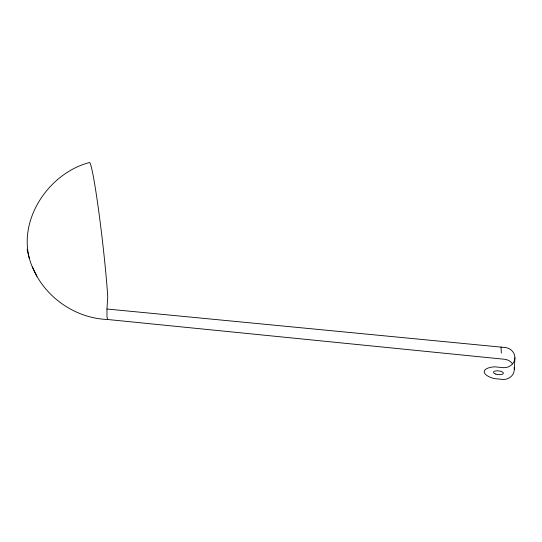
<?xml version="1.0" encoding="UTF-8"?>
<svg xmlns="http://www.w3.org/2000/svg" width="542" height="542" viewBox="0 0 542 542"><rect width="100%" height="100%" fill="white"/><g stroke="black" fill="none" stroke-linecap="round" stroke-linejoin="round"><path stroke-width="0.81" d="M514.317 369.549L514.9 357.788A10.962 10.156 2.8 0 0 504.101 347.408L106.95 309.008L107.736 296.691A79.01 3.889 83.4 0 0 98.732 211.217A79.01 3.889 83.4 0 0 89.505 162.525C46.883 173.569 14.146 224.564 32.337 267.003L32.656 267.653C45.121 297.375 75.379 318.33 107.594 319.495L503.518 359.17A10.962 10.156 2.8 0 1 512.563 363.872M501.032 347.104L501.35 353.086M32.337 267.003L36.924 276.264M27.134 249.273L29.214 258.29M107.594 319.495L106.998 316.765L106.95 309.008M514.141 367.557A10.962 10.156 2.8 0 1 503.2 379.475L494.202 378.573A16.944 6.382 6.2 0 1 484.209 371.663A16.944 6.382 6.2 0 1 494.785 366.812L503.782 367.713A10.962 10.156 2.8 0 0 514.9 357.788M495.774 374.075A4.973 1.87 6.2 0 0 503.369 373.269A4.973 1.87 6.2 0 0 496.133 370.85A4.973 1.87 6.2 0 0 495.774 374.075"/></g></svg>
